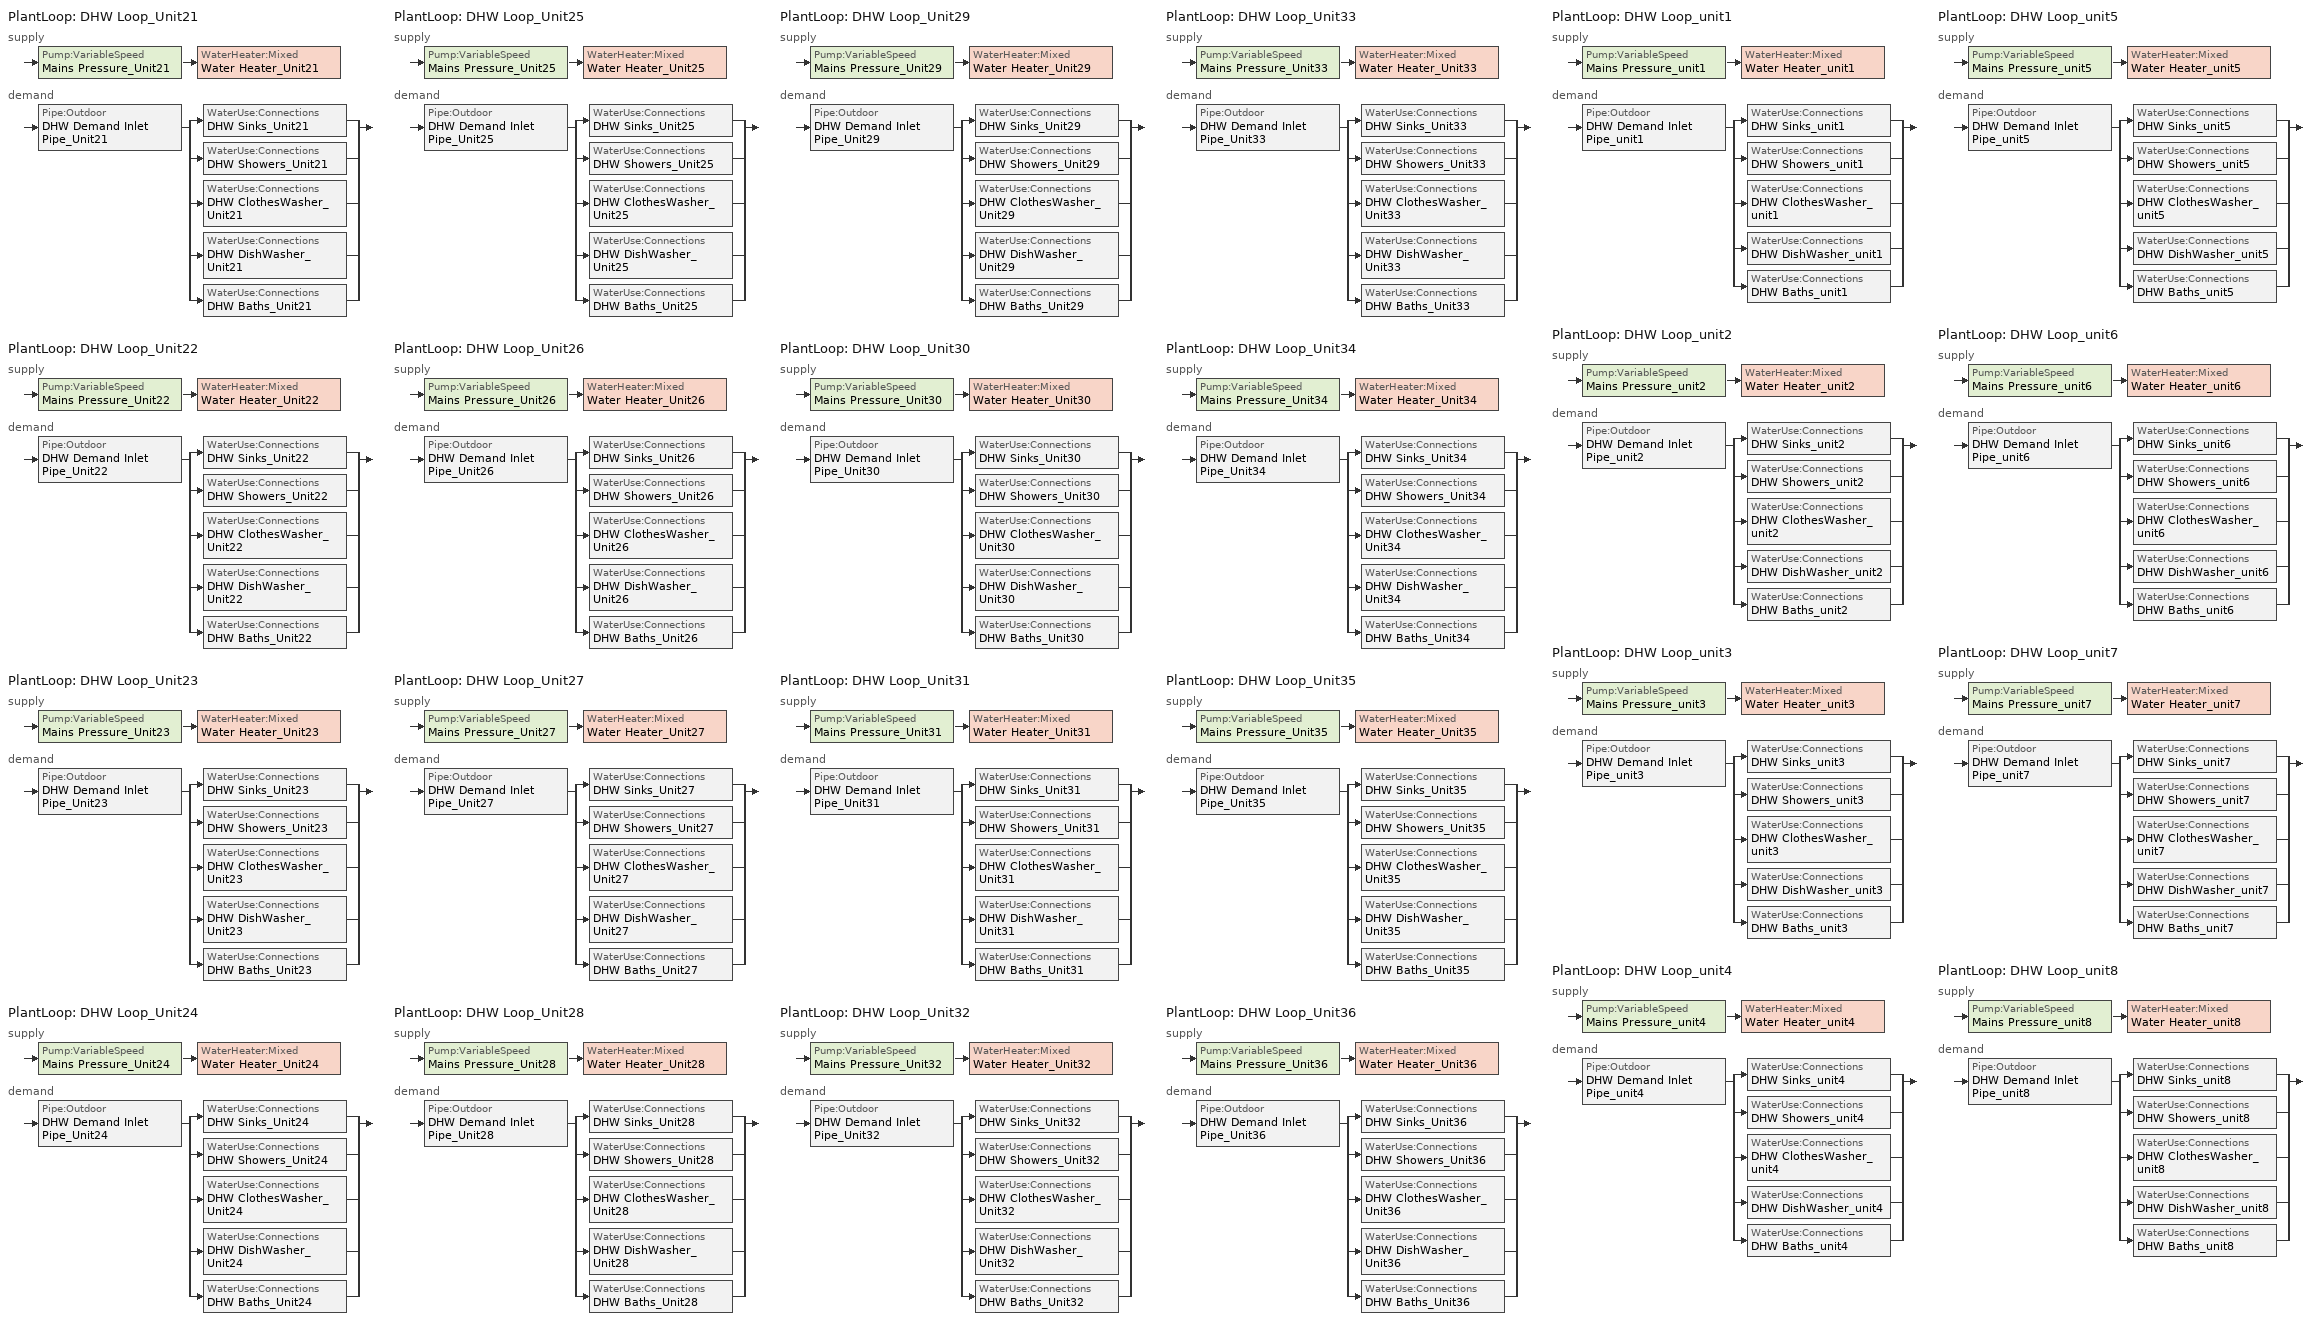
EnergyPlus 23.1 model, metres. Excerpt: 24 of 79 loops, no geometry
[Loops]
PlantLoop 'DHW Loop_Unit21'
 supply: Pump:VariableSpeed 'Mains Pressure_Unit21' > WaterHeater:Mixed 'Water Heater_Unit21'
 demand: Pipe:Outdoor 'DHW Demand Inlet Pipe_Unit21' > split
  | WaterUse:Connections 'DHW Sinks_Unit21'
  | WaterUse:Connections 'DHW Showers_Unit21'
  | WaterUse:Connections 'DHW ClothesWasher_Unit21'
  | WaterUse:Connections 'DHW DishWasher_Unit21'
  | WaterUse:Connections 'DHW Baths_Unit21'
PlantLoop 'DHW Loop_Unit22'
 supply: Pump:VariableSpeed 'Mains Pressure_Unit22' > WaterHeater:Mixed 'Water Heater_Unit22'
 demand: Pipe:Outdoor 'DHW Demand Inlet Pipe_Unit22' > split
  | WaterUse:Connections 'DHW Sinks_Unit22'
  | WaterUse:Connections 'DHW Showers_Unit22'
  | WaterUse:Connections 'DHW ClothesWasher_Unit22'
  | WaterUse:Connections 'DHW DishWasher_Unit22'
  | WaterUse:Connections 'DHW Baths_Unit22'
PlantLoop 'DHW Loop_Unit23'
 supply: Pump:VariableSpeed 'Mains Pressure_Unit23' > WaterHeater:Mixed 'Water Heater_Unit23'
 demand: Pipe:Outdoor 'DHW Demand Inlet Pipe_Unit23' > split
  | WaterUse:Connections 'DHW Sinks_Unit23'
  | WaterUse:Connections 'DHW Showers_Unit23'
  | WaterUse:Connections 'DHW ClothesWasher_Unit23'
  | WaterUse:Connections 'DHW DishWasher_Unit23'
  | WaterUse:Connections 'DHW Baths_Unit23'
PlantLoop 'DHW Loop_Unit24'
 supply: Pump:VariableSpeed 'Mains Pressure_Unit24' > WaterHeater:Mixed 'Water Heater_Unit24'
 demand: Pipe:Outdoor 'DHW Demand Inlet Pipe_Unit24' > split
  | WaterUse:Connections 'DHW Sinks_Unit24'
  | WaterUse:Connections 'DHW Showers_Unit24'
  | WaterUse:Connections 'DHW ClothesWasher_Unit24'
  | WaterUse:Connections 'DHW DishWasher_Unit24'
  | WaterUse:Connections 'DHW Baths_Unit24'
PlantLoop 'DHW Loop_Unit25'
 supply: Pump:VariableSpeed 'Mains Pressure_Unit25' > WaterHeater:Mixed 'Water Heater_Unit25'
 demand: Pipe:Outdoor 'DHW Demand Inlet Pipe_Unit25' > split
  | WaterUse:Connections 'DHW Sinks_Unit25'
  | WaterUse:Connections 'DHW Showers_Unit25'
  | WaterUse:Connections 'DHW ClothesWasher_Unit25'
  | WaterUse:Connections 'DHW DishWasher_Unit25'
  | WaterUse:Connections 'DHW Baths_Unit25'
PlantLoop 'DHW Loop_Unit26'
 supply: Pump:VariableSpeed 'Mains Pressure_Unit26' > WaterHeater:Mixed 'Water Heater_Unit26'
 demand: Pipe:Outdoor 'DHW Demand Inlet Pipe_Unit26' > split
  | WaterUse:Connections 'DHW Sinks_Unit26'
  | WaterUse:Connections 'DHW Showers_Unit26'
  | WaterUse:Connections 'DHW ClothesWasher_Unit26'
  | WaterUse:Connections 'DHW DishWasher_Unit26'
  | WaterUse:Connections 'DHW Baths_Unit26'
PlantLoop 'DHW Loop_Unit27'
 supply: Pump:VariableSpeed 'Mains Pressure_Unit27' > WaterHeater:Mixed 'Water Heater_Unit27'
 demand: Pipe:Outdoor 'DHW Demand Inlet Pipe_Unit27' > split
  | WaterUse:Connections 'DHW Sinks_Unit27'
  | WaterUse:Connections 'DHW Showers_Unit27'
  | WaterUse:Connections 'DHW ClothesWasher_Unit27'
  | WaterUse:Connections 'DHW DishWasher_Unit27'
  | WaterUse:Connections 'DHW Baths_Unit27'
PlantLoop 'DHW Loop_Unit28'
 supply: Pump:VariableSpeed 'Mains Pressure_Unit28' > WaterHeater:Mixed 'Water Heater_Unit28'
 demand: Pipe:Outdoor 'DHW Demand Inlet Pipe_Unit28' > split
  | WaterUse:Connections 'DHW Sinks_Unit28'
  | WaterUse:Connections 'DHW Showers_Unit28'
  | WaterUse:Connections 'DHW ClothesWasher_Unit28'
  | WaterUse:Connections 'DHW DishWasher_Unit28'
  | WaterUse:Connections 'DHW Baths_Unit28'
PlantLoop 'DHW Loop_Unit29'
 supply: Pump:VariableSpeed 'Mains Pressure_Unit29' > WaterHeater:Mixed 'Water Heater_Unit29'
 demand: Pipe:Outdoor 'DHW Demand Inlet Pipe_Unit29' > split
  | WaterUse:Connections 'DHW Sinks_Unit29'
  | WaterUse:Connections 'DHW Showers_Unit29'
  | WaterUse:Connections 'DHW ClothesWasher_Unit29'
  | WaterUse:Connections 'DHW DishWasher_Unit29'
  | WaterUse:Connections 'DHW Baths_Unit29'
PlantLoop 'DHW Loop_Unit30'
 supply: Pump:VariableSpeed 'Mains Pressure_Unit30' > WaterHeater:Mixed 'Water Heater_Unit30'
 demand: Pipe:Outdoor 'DHW Demand Inlet Pipe_Unit30' > split
  | WaterUse:Connections 'DHW Sinks_Unit30'
  | WaterUse:Connections 'DHW Showers_Unit30'
  | WaterUse:Connections 'DHW ClothesWasher_Unit30'
  | WaterUse:Connections 'DHW DishWasher_Unit30'
  | WaterUse:Connections 'DHW Baths_Unit30'
PlantLoop 'DHW Loop_Unit31'
 supply: Pump:VariableSpeed 'Mains Pressure_Unit31' > WaterHeater:Mixed 'Water Heater_Unit31'
 demand: Pipe:Outdoor 'DHW Demand Inlet Pipe_Unit31' > split
  | WaterUse:Connections 'DHW Sinks_Unit31'
  | WaterUse:Connections 'DHW Showers_Unit31'
  | WaterUse:Connections 'DHW ClothesWasher_Unit31'
  | WaterUse:Connections 'DHW DishWasher_Unit31'
  | WaterUse:Connections 'DHW Baths_Unit31'
PlantLoop 'DHW Loop_Unit32'
 supply: Pump:VariableSpeed 'Mains Pressure_Unit32' > WaterHeater:Mixed 'Water Heater_Unit32'
 demand: Pipe:Outdoor 'DHW Demand Inlet Pipe_Unit32' > split
  | WaterUse:Connections 'DHW Sinks_Unit32'
  | WaterUse:Connections 'DHW Showers_Unit32'
  | WaterUse:Connections 'DHW ClothesWasher_Unit32'
  | WaterUse:Connections 'DHW DishWasher_Unit32'
  | WaterUse:Connections 'DHW Baths_Unit32'
PlantLoop 'DHW Loop_Unit33'
 supply: Pump:VariableSpeed 'Mains Pressure_Unit33' > WaterHeater:Mixed 'Water Heater_Unit33'
 demand: Pipe:Outdoor 'DHW Demand Inlet Pipe_Unit33' > split
  | WaterUse:Connections 'DHW Sinks_Unit33'
  | WaterUse:Connections 'DHW Showers_Unit33'
  | WaterUse:Connections 'DHW ClothesWasher_Unit33'
  | WaterUse:Connections 'DHW DishWasher_Unit33'
  | WaterUse:Connections 'DHW Baths_Unit33'
PlantLoop 'DHW Loop_Unit34'
 supply: Pump:VariableSpeed 'Mains Pressure_Unit34' > WaterHeater:Mixed 'Water Heater_Unit34'
 demand: Pipe:Outdoor 'DHW Demand Inlet Pipe_Unit34' > split
  | WaterUse:Connections 'DHW Sinks_Unit34'
  | WaterUse:Connections 'DHW Showers_Unit34'
  | WaterUse:Connections 'DHW ClothesWasher_Unit34'
  | WaterUse:Connections 'DHW DishWasher_Unit34'
  | WaterUse:Connections 'DHW Baths_Unit34'
PlantLoop 'DHW Loop_Unit35'
 supply: Pump:VariableSpeed 'Mains Pressure_Unit35' > WaterHeater:Mixed 'Water Heater_Unit35'
 demand: Pipe:Outdoor 'DHW Demand Inlet Pipe_Unit35' > split
  | WaterUse:Connections 'DHW Sinks_Unit35'
  | WaterUse:Connections 'DHW Showers_Unit35'
  | WaterUse:Connections 'DHW ClothesWasher_Unit35'
  | WaterUse:Connections 'DHW DishWasher_Unit35'
  | WaterUse:Connections 'DHW Baths_Unit35'
PlantLoop 'DHW Loop_Unit36'
 supply: Pump:VariableSpeed 'Mains Pressure_Unit36' > WaterHeater:Mixed 'Water Heater_Unit36'
 demand: Pipe:Outdoor 'DHW Demand Inlet Pipe_Unit36' > split
  | WaterUse:Connections 'DHW Sinks_Unit36'
  | WaterUse:Connections 'DHW Showers_Unit36'
  | WaterUse:Connections 'DHW ClothesWasher_Unit36'
  | WaterUse:Connections 'DHW DishWasher_Unit36'
  | WaterUse:Connections 'DHW Baths_Unit36'
PlantLoop 'DHW Loop_unit1'
 supply: Pump:VariableSpeed 'Mains Pressure_unit1' > WaterHeater:Mixed 'Water Heater_unit1'
 demand: Pipe:Outdoor 'DHW Demand Inlet Pipe_unit1' > split
  | WaterUse:Connections 'DHW Sinks_unit1'
  | WaterUse:Connections 'DHW Showers_unit1'
  | WaterUse:Connections 'DHW ClothesWasher_unit1'
  | WaterUse:Connections 'DHW DishWasher_unit1'
  | WaterUse:Connections 'DHW Baths_unit1'
PlantLoop 'DHW Loop_unit2'
 supply: Pump:VariableSpeed 'Mains Pressure_unit2' > WaterHeater:Mixed 'Water Heater_unit2'
 demand: Pipe:Outdoor 'DHW Demand Inlet Pipe_unit2' > split
  | WaterUse:Connections 'DHW Sinks_unit2'
  | WaterUse:Connections 'DHW Showers_unit2'
  | WaterUse:Connections 'DHW ClothesWasher_unit2'
  | WaterUse:Connections 'DHW DishWasher_unit2'
  | WaterUse:Connections 'DHW Baths_unit2'
PlantLoop 'DHW Loop_unit3'
 supply: Pump:VariableSpeed 'Mains Pressure_unit3' > WaterHeater:Mixed 'Water Heater_unit3'
 demand: Pipe:Outdoor 'DHW Demand Inlet Pipe_unit3' > split
  | WaterUse:Connections 'DHW Sinks_unit3'
  | WaterUse:Connections 'DHW Showers_unit3'
  | WaterUse:Connections 'DHW ClothesWasher_unit3'
  | WaterUse:Connections 'DHW DishWasher_unit3'
  | WaterUse:Connections 'DHW Baths_unit3'
PlantLoop 'DHW Loop_unit4'
 supply: Pump:VariableSpeed 'Mains Pressure_unit4' > WaterHeater:Mixed 'Water Heater_unit4'
 demand: Pipe:Outdoor 'DHW Demand Inlet Pipe_unit4' > split
  | WaterUse:Connections 'DHW Sinks_unit4'
  | WaterUse:Connections 'DHW Showers_unit4'
  | WaterUse:Connections 'DHW ClothesWasher_unit4'
  | WaterUse:Connections 'DHW DishWasher_unit4'
  | WaterUse:Connections 'DHW Baths_unit4'
PlantLoop 'DHW Loop_unit5'
 supply: Pump:VariableSpeed 'Mains Pressure_unit5' > WaterHeater:Mixed 'Water Heater_unit5'
 demand: Pipe:Outdoor 'DHW Demand Inlet Pipe_unit5' > split
  | WaterUse:Connections 'DHW Sinks_unit5'
  | WaterUse:Connections 'DHW Showers_unit5'
  | WaterUse:Connections 'DHW ClothesWasher_unit5'
  | WaterUse:Connections 'DHW DishWasher_unit5'
  | WaterUse:Connections 'DHW Baths_unit5'
PlantLoop 'DHW Loop_unit6'
 supply: Pump:VariableSpeed 'Mains Pressure_unit6' > WaterHeater:Mixed 'Water Heater_unit6'
 demand: Pipe:Outdoor 'DHW Demand Inlet Pipe_unit6' > split
  | WaterUse:Connections 'DHW Sinks_unit6'
  | WaterUse:Connections 'DHW Showers_unit6'
  | WaterUse:Connections 'DHW ClothesWasher_unit6'
  | WaterUse:Connections 'DHW DishWasher_unit6'
  | WaterUse:Connections 'DHW Baths_unit6'
PlantLoop 'DHW Loop_unit7'
 supply: Pump:VariableSpeed 'Mains Pressure_unit7' > WaterHeater:Mixed 'Water Heater_unit7'
 demand: Pipe:Outdoor 'DHW Demand Inlet Pipe_unit7' > split
  | WaterUse:Connections 'DHW Sinks_unit7'
  | WaterUse:Connections 'DHW Showers_unit7'
  | WaterUse:Connections 'DHW ClothesWasher_unit7'
  | WaterUse:Connections 'DHW DishWasher_unit7'
  | WaterUse:Connections 'DHW Baths_unit7'
PlantLoop 'DHW Loop_unit8'
 supply: Pump:VariableSpeed 'Mains Pressure_unit8' > WaterHeater:Mixed 'Water Heater_unit8'
 demand: Pipe:Outdoor 'DHW Demand Inlet Pipe_unit8' > split
  | WaterUse:Connections 'DHW Sinks_unit8'
  | WaterUse:Connections 'DHW Showers_unit8'
  | WaterUse:Connections 'DHW ClothesWasher_unit8'
  | WaterUse:Connections 'DHW DishWasher_unit8'
  | WaterUse:Connections 'DHW Baths_unit8'
[Material] Thermal Absorptance=0.9; Solar Absorptance=0.5; Visible Absorptance=0.5
Name | Roughness | Thickness {m} | Conductivity {W/m-K} | Density {kg/m3} | Specific Heat {J/kg-K}
Pipe Insulation | VeryRough | 0.0127033 | 0.0331717 | 91 | 836
Pipe Steel | Smooth | 3.00E-03 | 45.31 | 7833 | 500
[Construction]
Steel Pipe: Pipe Insulation, Pipe Steel
[WindowProperty:FrameAndDivider]
1: Frame Width {m}=0.04; Frame Outside Projection {m}=0; Frame Inside Projection {m}=0; Frame Conductance {W/m2-K}=9.5; Ratio of Frame-Edge Glass Conductance to Center-Of-Glass Conductance=1; Frame Solar Absorptance=0.5; Frame Visible Absorptance=0.5; Frame Thermal Hemispherical Emissivity=0.9; Divider Type=DividedLite; Divider Width {m}=0.02; Number of Horizontal Dividers=1; Number of Vertical Dividers=1; Divider Outside Projection {m}=0; Divider Inside Projection {m}=0; Divider Conductance {W/m2-K}=9.5; Ratio of Divider-Edge Glass Conductance to Center-Of-Glass Conductance=1; Divider Solar Absorptance=0.5; Divider Visible Absorptance=0.5; Divider Thermal Hemispherical Emissivity=0.9; Outside Reveal Solar Absorptance=0.5; Inside Sill Depth {m}=0; Inside Sill Solar Absorptance=0.5; Inside Reveal Depth {m}=0; Inside Reveal Solar Absorptance=0.5; NFRC Product Type for Assembly Calculations=CurtainWall
[Sizing:Plant] Loop Type=Heating; Design Loop Exit Temperature {C}=55; Loop Design Temperature Difference {deltaC}=5.55556
DHW Loop_unit21; DHW Loop_unit22; DHW Loop_unit23; DHW Loop_unit24; DHW Loop_unit25; DHW Loop_unit26; DHW Loop_unit27; DHW Loop_unit28; DHW Loop_unit29; DHW Loop_unit30; DHW Loop_unit31; DHW Loop_unit32; DHW Loop_unit33; DHW Loop_unit34; DHW Loop_unit35; DHW Loop_unit36; DHW Loop_unit1; DHW Loop_unit2; DHW Loop_unit3; DHW Loop_unit4; DHW Loop_unit5; DHW Loop_unit6; DHW Loop_unit7; DHW Loop_unit8
[SetpointManager:Scheduled] Control Variable=Temperature; Schedule=DHWSupplySetpoint
Name | Setpoint Node or NodeList
DHW Loop Setpoint Manager_Unit21 | DHW Supply Outlet Node_Unit21
DHW Loop Setpoint Manager_Unit22 | DHW Supply Outlet Node_Unit22
DHW Loop Setpoint Manager_Unit23 | DHW Supply Outlet Node_Unit23
DHW Loop Setpoint Manager_Unit24 | DHW Supply Outlet Node_Unit24
DHW Loop Setpoint Manager_Unit25 | DHW Supply Outlet Node_Unit25
DHW Loop Setpoint Manager_Unit26 | DHW Supply Outlet Node_Unit26
DHW Loop Setpoint Manager_Unit27 | DHW Supply Outlet Node_Unit27
DHW Loop Setpoint Manager_Unit28 | DHW Supply Outlet Node_Unit28
DHW Loop Setpoint Manager_Unit29 | DHW Supply Outlet Node_Unit29
DHW Loop Setpoint Manager_Unit30 | DHW Supply Outlet Node_Unit30
DHW Loop Setpoint Manager_Unit31 | DHW Supply Outlet Node_Unit31
DHW Loop Setpoint Manager_Unit32 | DHW Supply Outlet Node_Unit32
DHW Loop Setpoint Manager_Unit33 | DHW Supply Outlet Node_Unit33
DHW Loop Setpoint Manager_Unit34 | DHW Supply Outlet Node_Unit34
DHW Loop Setpoint Manager_Unit35 | DHW Supply Outlet Node_Unit35
DHW Loop Setpoint Manager_Unit36 | DHW Supply Outlet Node_Unit36
DHW Loop Setpoint Manager_unit1 | DHW Supply Outlet Node_unit1
DHW Loop Setpoint Manager_unit2 | DHW Supply Outlet Node_unit2
DHW Loop Setpoint Manager_unit3 | DHW Supply Outlet Node_unit3
DHW Loop Setpoint Manager_unit4 | DHW Supply Outlet Node_unit4
DHW Loop Setpoint Manager_unit5 | DHW Supply Outlet Node_unit5
DHW Loop Setpoint Manager_unit6 | DHW Supply Outlet Node_unit6
DHW Loop Setpoint Manager_unit7 | DHW Supply Outlet Node_unit7
DHW Loop Setpoint Manager_unit8 | DHW Supply Outlet Node_unit8
[Pipe:Outdoor] Construction=Steel Pipe; Pipe Inside Diameter {m}=0.01905; Pipe Length {m}=12.192
DHW Demand Inlet Pipe_unit1; DHW Demand Inlet Pipe_unit2; DHW Demand Inlet Pipe_unit3; DHW Demand Inlet Pipe_unit4; DHW Demand Inlet Pipe_unit5; DHW Demand Inlet Pipe_unit6; DHW Demand Inlet Pipe_unit7; DHW Demand Inlet Pipe_unit8; DHW Demand Inlet Pipe_unit21; DHW Demand Inlet Pipe_unit22; DHW Demand Inlet Pipe_unit23; DHW Demand Inlet Pipe_unit24; DHW Demand Inlet Pipe_unit25; DHW Demand Inlet Pipe_unit26; DHW Demand Inlet Pipe_unit27; DHW Demand Inlet Pipe_unit28; DHW Demand Inlet Pipe_unit29; DHW Demand Inlet Pipe_unit30; DHW Demand Inlet Pipe_unit31; DHW Demand Inlet Pipe_unit32; DHW Demand Inlet Pipe_unit33; DHW Demand Inlet Pipe_unit34; DHW Demand Inlet Pipe_unit35; DHW Demand Inlet Pipe_unit36
[Pump:VariableSpeed] Design Maximum Flow Rate {m3/s}=Autosize; Design Pump Head {Pa}=1; Design Power Consumption {W}=Autosize; Motor Efficiency=1; Fraction of Motor Inefficiencies to Fluid Stream=0; Coefficient 1 of the Part Load Performance Curve=0; Coefficient 2 of the Part Load Performance Curve=1; Coefficient 3 of the Part Load Performance Curve=0; Coefficient 4 of the Part Load Performance Curve=0; Design Minimum Flow Rate {m3/s}=Autosize; Pump Control Type=Intermittent
Mains Pressure_Unit21; Mains Pressure_Unit22; Mains Pressure_Unit23; Mains Pressure_Unit24; Mains Pressure_Unit25; Mains Pressure_Unit26; Mains Pressure_Unit27; Mains Pressure_Unit28; Mains Pressure_Unit29; Mains Pressure_Unit30; Mains Pressure_Unit31; Mains Pressure_Unit32; Mains Pressure_Unit33; Mains Pressure_Unit34; Mains Pressure_Unit35; Mains Pressure_Unit36; Mains Pressure_unit1; Mains Pressure_unit2; Mains Pressure_unit3; Mains Pressure_unit4; Mains Pressure_unit5; Mains Pressure_unit6; Mains Pressure_unit7; Mains Pressure_unit8
[WaterHeater:Mixed] Tank Volume {m3}=0.151416; Setpoint Temperature Schedule=dhw_setpt; Deadband Temperature Difference {deltaC}=2; Maximum Temperature Limit {C}=80; Heater Control Type=Modulate; Heater Maximum Capacity {W}=Autosize; Heater Minimum Capacity {W}=0; Heater Ignition Minimum Flow Rate {m3/s}=0; Heater Fuel Type=NaturalGas; Heater Thermal Efficiency=0.8; Ambient Temperature Indicator=Outdoors; Off Cycle Loss Coefficient to Ambient Temperature {W/K}=5.25945; Off Cycle Loss Fraction to Zone=0; On Cycle Loss Coefficient to Ambient Temperature {W/K}=5.25945; On Cycle Loss Fraction to Zone=0; Peak Use Flow Rate {m3/s}=0; Use Side Effectiveness=1; Source Side Effectiveness=1; Use Side Design Flow Rate {m3/s}=Autosize; Source Side Design Flow Rate {m3/s}=Autosize; Indirect Water Heating Recovery Time {hr}=1.5
Water Heater_Unit21; Water Heater_Unit22; Water Heater_Unit23; Water Heater_Unit24; Water Heater_Unit25; Water Heater_Unit26; Water Heater_Unit27; Water Heater_Unit28; Water Heater_Unit29; Water Heater_Unit30; Water Heater_Unit31; Water Heater_Unit32; Water Heater_Unit33; Water Heater_Unit34; Water Heater_Unit35; Water Heater_Unit36; Water Heater_unit1; Water Heater_unit2; Water Heater_unit3; Water Heater_unit4; Water Heater_unit5; Water Heater_unit6; Water Heater_unit7; Water Heater_unit8
[WaterHeater:Sizing] Design Mode=ResidentialHUD-FHAMinimum; Number of Bathrooms=1; Number of Units=1; Storage Capacity per Unit {m3}=0.189271
Name | Number of Bedrooms
Water Heater_unit1; Water Heater_unit4; Water Heater_unit5; Water Heater_unit8; Water Heater_Unit21; Water Heater_Unit22; Water Heater_Unit23; Water Heater_Unit24; Water Heater_Unit25; Water Heater_Unit26; Water Heater_Unit27; Water Heater_Unit28; Water Heater_Unit29; Water Heater_Unit30; Water Heater_Unit31; Water Heater_Unit32; Water Heater_Unit33; Water Heater_Unit34; Water Heater_Unit35; Water Heater_Unit36 | 2
Water Heater_unit2; Water Heater_unit3; Water Heater_unit6; Water Heater_unit7 | 1
[PlantLoop] Fluid Type=Water; Maximum Loop Temperature {C}=100; Minimum Loop Temperature {C}=0; Maximum Loop Flow Rate {m3/s}=Autosize; Minimum Loop Flow Rate {m3/s}=0; Plant Loop Volume {m3}=Autocalculate; Load Distribution Scheme=Optimal
Name | Plant Equipment Operation Scheme
DHW Loop_Unit21 | DHW Loop Operation_Unit21
DHW Loop_Unit22 | DHW Loop Operation_Unit22
DHW Loop_Unit23 | DHW Loop Operation_Unit23
DHW Loop_Unit24 | DHW Loop Operation_Unit24
DHW Loop_Unit25 | DHW Loop Operation_Unit25
DHW Loop_Unit26 | DHW Loop Operation_Unit26
DHW Loop_Unit27 | DHW Loop Operation_Unit27
DHW Loop_Unit28 | DHW Loop Operation_Unit28
DHW Loop_Unit29 | DHW Loop Operation_Unit29
DHW Loop_Unit30 | DHW Loop Operation_Unit30
DHW Loop_Unit31 | DHW Loop Operation_Unit31
DHW Loop_Unit32 | DHW Loop Operation_Unit32
DHW Loop_Unit33 | DHW Loop Operation_Unit33
DHW Loop_Unit34 | DHW Loop Operation_Unit34
DHW Loop_Unit35 | DHW Loop Operation_Unit35
DHW Loop_Unit36 | DHW Loop Operation_Unit36
DHW Loop_unit1 | DHW Loop Operation_unit1
DHW Loop_unit2 | DHW Loop Operation_unit2
DHW Loop_unit3 | DHW Loop Operation_unit3
DHW Loop_unit4 | DHW Loop Operation_unit4
DHW Loop_unit5 | DHW Loop Operation_unit5
DHW Loop_unit6 | DHW Loop Operation_unit6
DHW Loop_unit7 | DHW Loop Operation_unit7
DHW Loop_unit8 | DHW Loop Operation_unit8
[PlantEquipmentList]
DHW Plant Equipment_Unit21: Water Heater_Unit21
DHW Plant Equipment_Unit22: Water Heater_Unit22
DHW Plant Equipment_Unit23: Water Heater_Unit23
DHW Plant Equipment_Unit24: Water Heater_Unit24
DHW Plant Equipment_Unit25: Water Heater_Unit25
DHW Plant Equipment_Unit26: Water Heater_Unit26
DHW Plant Equipment_Unit27: Water Heater_Unit27
DHW Plant Equipment_Unit28: Water Heater_Unit28
DHW Plant Equipment_Unit29: Water Heater_Unit29
DHW Plant Equipment_Unit30: Water Heater_Unit30
DHW Plant Equipment_Unit31: Water Heater_Unit31
DHW Plant Equipment_Unit32: Water Heater_Unit32
DHW Plant Equipment_Unit33: Water Heater_Unit33
DHW Plant Equipment_Unit34: Water Heater_Unit34
DHW Plant Equipment_Unit35: Water Heater_Unit35
DHW Plant Equipment_Unit36: Water Heater_Unit36
DHW Plant Equipment_unit1: Water Heater_unit1
DHW Plant Equipment_unit2: Water Heater_unit2
DHW Plant Equipment_unit3: Water Heater_unit3
DHW Plant Equipment_unit4: Water Heater_unit4
DHW Plant Equipment_unit5: Water Heater_unit5
DHW Plant Equipment_unit6: Water Heater_unit6
DHW Plant Equipment_unit7: Water Heater_unit7
DHW Plant Equipment_unit8: Water Heater_unit8
[PlantEquipmentOperation:HeatingLoad] Load Range 1 Lower Limit {W}=0; Load Range 1 Upper Limit {W}=1e+15
Name | Range 1 Equipment List
DHW Control Scheme_Unit21 | DHW Plant Equipment_Unit21
DHW Control Scheme_Unit22 | DHW Plant Equipment_Unit22
DHW Control Scheme_Unit23 | DHW Plant Equipment_Unit23
DHW Control Scheme_Unit24 | DHW Plant Equipment_Unit24
DHW Control Scheme_Unit25 | DHW Plant Equipment_Unit25
DHW Control Scheme_Unit26 | DHW Plant Equipment_Unit26
DHW Control Scheme_Unit27 | DHW Plant Equipment_Unit27
DHW Control Scheme_Unit28 | DHW Plant Equipment_Unit28
DHW Control Scheme_Unit29 | DHW Plant Equipment_Unit29
DHW Control Scheme_Unit30 | DHW Plant Equipment_Unit30
DHW Control Scheme_Unit31 | DHW Plant Equipment_Unit31
DHW Control Scheme_Unit32 | DHW Plant Equipment_Unit32
DHW Control Scheme_Unit33 | DHW Plant Equipment_Unit33
DHW Control Scheme_Unit34 | DHW Plant Equipment_Unit34
DHW Control Scheme_Unit35 | DHW Plant Equipment_Unit35
DHW Control Scheme_Unit36 | DHW Plant Equipment_Unit36
DHW Control Scheme_unit1 | DHW Plant Equipment_unit1
DHW Control Scheme_unit2 | DHW Plant Equipment_unit2
DHW Control Scheme_unit3 | DHW Plant Equipment_unit3
DHW Control Scheme_unit4 | DHW Plant Equipment_unit4
DHW Control Scheme_unit5 | DHW Plant Equipment_unit5
DHW Control Scheme_unit6 | DHW Plant Equipment_unit6
DHW Control Scheme_unit7 | DHW Plant Equipment_unit7
DHW Control Scheme_unit8 | DHW Plant Equipment_unit8
[PlantEquipmentOperationSchemes] Control Scheme 1 Schedule=always_avail
Name | Control Scheme 1
DHW Loop Operation_Unit21 | DHW Control Scheme_Unit21
DHW Loop Operation_Unit22 | DHW Control Scheme_Unit22
DHW Loop Operation_Unit23 | DHW Control Scheme_Unit23
DHW Loop Operation_Unit24 | DHW Control Scheme_Unit24
DHW Loop Operation_Unit25 | DHW Control Scheme_Unit25
DHW Loop Operation_Unit26 | DHW Control Scheme_Unit26
DHW Loop Operation_Unit27 | DHW Control Scheme_Unit27
DHW Loop Operation_Unit28 | DHW Control Scheme_Unit28
DHW Loop Operation_Unit29 | DHW Control Scheme_Unit29
DHW Loop Operation_Unit30 | DHW Control Scheme_Unit30
DHW Loop Operation_Unit31 | DHW Control Scheme_Unit31
DHW Loop Operation_Unit32 | DHW Control Scheme_Unit32
DHW Loop Operation_Unit33 | DHW Control Scheme_Unit33
DHW Loop Operation_Unit34 | DHW Control Scheme_Unit34
DHW Loop Operation_Unit35 | DHW Control Scheme_Unit35
DHW Loop Operation_Unit36 | DHW Control Scheme_Unit36
DHW Loop Operation_unit1 | DHW Control Scheme_unit1
DHW Loop Operation_unit2 | DHW Control Scheme_unit2
DHW Loop Operation_unit3 | DHW Control Scheme_unit3
DHW Loop Operation_unit4 | DHW Control Scheme_unit4
DHW Loop Operation_unit5 | DHW Control Scheme_unit5
DHW Loop Operation_unit6 | DHW Control Scheme_unit6
DHW Loop Operation_unit7 | DHW Control Scheme_unit7
DHW Loop Operation_unit8 | DHW Control Scheme_unit8
[WaterUse:Equipment]
Name | Peak Flow Rate {m3/s} | Flow Rate Fraction Schedule | Target Temperature Schedule
Baths_Unit21; Baths_Unit22; Baths_Unit23; Baths_Unit24; Baths_Unit25; Baths_Unit26; Baths_Unit27; Baths_Unit28; Baths_Unit29; Baths_Unit30; Baths_Unit31; Baths_Unit32; Baths_Unit33; Baths_Unit34; Baths_Unit35; Baths_Unit36; Baths_unit1; Baths_unit4; Baths_unit5; Baths_unit8 | 3.79661e-06 | dhw_2BR_bathtub_sch | SSBWaterTempSchedule
Baths_unit2; Baths_unit3; Baths_unit6; Baths_unit7 | 3.79661e-06 | dhw_1BR_bathtub_sch | SSBWaterTempSchedule
Clothes Washer_Unit21; Clothes Washer_Unit22; Clothes Washer_Unit23; Clothes Washer_Unit24; Clothes Washer_Unit25; Clothes Washer_Unit26; Clothes Washer_Unit27; Clothes Washer_Unit28; Clothes Washer_Unit29; Clothes Washer_Unit30; Clothes Washer_Unit31; Clothes Washer_Unit32; Clothes Washer_Unit33; Clothes Washer_Unit34; Clothes Washer_Unit35; Clothes Washer_Unit36; Clothes Washer_unit1; Clothes Washer_unit4; Clothes Washer_unit5; Clothes Washer_unit8 | 5.43422e-07 | dhw_2BR_washer_sch | CWWaterTempSchedule
Clothes Washer_unit2; Clothes Washer_unit3; Clothes Washer_unit6; Clothes Washer_unit7 | 5.43422e-07 | dhw_1BR_washer_sch | CWWaterTempSchedule
Dishwasher_Unit21; Dishwasher_Unit22; Dishwasher_Unit23; Dishwasher_Unit24; Dishwasher_Unit25; Dishwasher_Unit26; Dishwasher_Unit27; Dishwasher_Unit28; Dishwasher_Unit29; Dishwasher_Unit30; Dishwasher_Unit31; Dishwasher_Unit32; Dishwasher_Unit33; Dishwasher_Unit34; Dishwasher_Unit35; Dishwasher_Unit36; Dishwasher_unit1; Dishwasher_unit4; Dishwasher_unit5; Dishwasher_unit8 | 3.38797e-07 | dhw_2BR_dishwasher_sch | DWWaterTempSchedule
Dishwasher_unit2; Dishwasher_unit3; Dishwasher_unit6; Dishwasher_unit7 | 3.38797e-07 | dhw_1BR_dishwasher_sch | DWWaterTempSchedule
Showers_Unit21; Showers_Unit22; Showers_Unit23; Showers_Unit24; Showers_Unit25; Showers_Unit26; Showers_Unit27; Showers_Unit28; Showers_Unit29; Showers_Unit30; Showers_Unit31; Showers_Unit32; Showers_Unit33; Showers_Unit34; Showers_Unit35; Showers_Unit36; Showers_unit1; Showers_unit4; Showers_unit5; Showers_unit8 | 3.79661e-06 | dhw_2BR_shower_sch | SSBWaterTempSchedule
Showers_unit2; Showers_unit3; Showers_unit6; Showers_unit7 | 3.79661e-06 | dhw_1BR_shower_sch | SSBWaterTempSchedule
Sinks_Unit21; Sinks_Unit22; Sinks_Unit23; Sinks_Unit24; Sinks_Unit25; Sinks_Unit26; Sinks_Unit27; Sinks_Unit28; Sinks_Unit29; Sinks_Unit30; Sinks_Unit31; Sinks_Unit32; Sinks_Unit33; Sinks_Unit34; Sinks_Unit35; Sinks_Unit36; Sinks_unit1; Sinks_unit4; Sinks_unit5; Sinks_unit8 | 2.27238e-06 | dhw_2BR_sink_sch | SSBWaterTempSchedule
Sinks_unit2; Sinks_unit3; Sinks_unit6; Sinks_unit7 | 2.27238e-06 | dhw_1BR_sink_sch | SSBWaterTempSchedule
[WaterUse:Connections] Drain Water Heat Exchanger Type=None
Name | Water Use Equipment 1
DHW Baths_Unit21 | Baths_Unit21
DHW Baths_Unit22 | Baths_Unit22
DHW Baths_Unit23 | Baths_Unit23
DHW Baths_Unit24 | Baths_Unit24
DHW Baths_Unit25 | Baths_Unit25
DHW Baths_Unit26 | Baths_Unit26
DHW Baths_Unit27 | Baths_Unit27
DHW Baths_Unit28 | Baths_Unit28
DHW Baths_Unit29 | Baths_Unit29
DHW Baths_Unit30 | Baths_Unit30
DHW Baths_Unit31 | Baths_Unit31
DHW Baths_Unit32 | Baths_Unit32
DHW Baths_Unit33 | Baths_Unit33
DHW Baths_Unit34 | Baths_Unit34
DHW Baths_Unit35 | Baths_Unit35
DHW Baths_Unit36 | Baths_Unit36
DHW Baths_unit1 | Baths_unit1
DHW Baths_unit2 | Baths_unit2
DHW Baths_unit3 | Baths_unit3
DHW Baths_unit4 | Baths_unit4
DHW Baths_unit5 | Baths_unit5
DHW Baths_unit6 | Baths_unit6
DHW Baths_unit7 | Baths_unit7
DHW Baths_unit8 | Baths_unit8
DHW ClothesWasher_Unit21 | Clothes Washer_Unit21
DHW ClothesWasher_Unit22 | Clothes Washer_Unit22
DHW ClothesWasher_Unit23 | Clothes Washer_Unit23
DHW ClothesWasher_Unit24 | Clothes Washer_Unit24
DHW ClothesWasher_Unit25 | Clothes Washer_Unit25
DHW ClothesWasher_Unit26 | Clothes Washer_Unit26
DHW ClothesWasher_Unit27 | Clothes Washer_Unit27
DHW ClothesWasher_Unit28 | Clothes Washer_Unit28
DHW ClothesWasher_Unit29 | Clothes Washer_Unit29
DHW ClothesWasher_Unit30 | Clothes Washer_Unit30
DHW ClothesWasher_Unit31 | Clothes Washer_Unit31
DHW ClothesWasher_Unit32 | Clothes Washer_Unit32
DHW ClothesWasher_Unit33 | Clothes Washer_Unit33
DHW ClothesWasher_Unit34 | Clothes Washer_Unit34
DHW ClothesWasher_Unit35 | Clothes Washer_Unit35
DHW ClothesWasher_Unit36 | Clothes Washer_Unit36
DHW ClothesWasher_unit1 | Clothes Washer_unit1
DHW ClothesWasher_unit2 | Clothes Washer_unit2
DHW ClothesWasher_unit3 | Clothes Washer_unit3
DHW ClothesWasher_unit4 | Clothes Washer_unit4
DHW ClothesWasher_unit5 | Clothes Washer_unit5
DHW ClothesWasher_unit6 | Clothes Washer_unit6
DHW ClothesWasher_unit7 | Clothes Washer_unit7
DHW ClothesWasher_unit8 | Clothes Washer_unit8
DHW DishWasher_Unit21 | Dishwasher_Unit21
DHW DishWasher_Unit22 | Dishwasher_Unit22
DHW DishWasher_Unit23 | Dishwasher_Unit23
DHW DishWasher_Unit24 | Dishwasher_Unit24
DHW DishWasher_Unit25 | Dishwasher_Unit25
DHW DishWasher_Unit26 | Dishwasher_Unit26
DHW DishWasher_Unit27 | Dishwasher_Unit27
DHW DishWasher_Unit28 | Dishwasher_Unit28
DHW DishWasher_Unit29 | Dishwasher_Unit29
DHW DishWasher_Unit30 | Dishwasher_Unit30
DHW DishWasher_Unit31 | Dishwasher_Unit31
DHW DishWasher_Unit32 | Dishwasher_Unit32
DHW DishWasher_Unit33 | Dishwasher_Unit33
DHW DishWasher_Unit34 | Dishwasher_Unit34
DHW DishWasher_Unit35 | Dishwasher_Unit35
DHW DishWasher_Unit36 | Dishwasher_Unit36
DHW DishWasher_unit1 | Dishwasher_unit1
DHW DishWasher_unit2 | Dishwasher_unit2
DHW DishWasher_unit3 | Dishwasher_unit3
DHW DishWasher_unit4 | Dishwasher_unit4
DHW DishWasher_unit5 | Dishwasher_unit5
DHW DishWasher_unit6 | Dishwasher_unit6
DHW DishWasher_unit7 | Dishwasher_unit7
DHW DishWasher_unit8 | Dishwasher_unit8
DHW Showers_Unit21 | Showers_Unit21
DHW Showers_Unit22 | Showers_Unit22
DHW Showers_Unit23 | Showers_Unit23
DHW Showers_Unit24 | Showers_Unit24
DHW Showers_Unit25 | Showers_Unit25
DHW Showers_Unit26 | Showers_Unit26
DHW Showers_Unit27 | Showers_Unit27
DHW Showers_Unit28 | Showers_Unit28
DHW Showers_Unit29 | Showers_Unit29
DHW Showers_Unit30 | Showers_Unit30
DHW Showers_Unit31 | Showers_Unit31
DHW Showers_Unit32 | Showers_Unit32
DHW Showers_Unit33 | Showers_Unit33
DHW Showers_Unit34 | Showers_Unit34
DHW Showers_Unit35 | Showers_Unit35
DHW Showers_Unit36 | Showers_Unit36
DHW Showers_unit1 | Showers_unit1
DHW Showers_unit2 | Showers_unit2
DHW Showers_unit3 | Showers_unit3
DHW Showers_unit4 | Showers_unit4
DHW Showers_unit5 | Showers_unit5
DHW Showers_unit6 | Showers_unit6
DHW Showers_unit7 | Showers_unit7
DHW Showers_unit8 | Showers_unit8
DHW Sinks_Unit21 | Sinks_Unit21
DHW Sinks_Unit22 | Sinks_Unit22
DHW Sinks_Unit23 | Sinks_Unit23
DHW Sinks_Unit24 | Sinks_Unit24
DHW Sinks_Unit25 | Sinks_Unit25
DHW Sinks_Unit26 | Sinks_Unit26
DHW Sinks_Unit27 | Sinks_Unit27
DHW Sinks_Unit28 | Sinks_Unit28
DHW Sinks_Unit29 | Sinks_Unit29
DHW Sinks_Unit30 | Sinks_Unit30
DHW Sinks_Unit31 | Sinks_Unit31
DHW Sinks_Unit32 | Sinks_Unit32
DHW Sinks_Unit33 | Sinks_Unit33
DHW Sinks_Unit34 | Sinks_Unit34
DHW Sinks_Unit35 | Sinks_Unit35
DHW Sinks_Unit36 | Sinks_Unit36
DHW Sinks_unit1 | Sinks_unit1
DHW Sinks_unit2 | Sinks_unit2
DHW Sinks_unit3 | Sinks_unit3
DHW Sinks_unit4 | Sinks_unit4
DHW Sinks_unit5 | Sinks_unit5
DHW Sinks_unit6 | Sinks_unit6
DHW Sinks_unit7 | Sinks_unit7
DHW Sinks_unit8 | Sinks_unit8
[Schedule:Compact]
always_avail: Through: 12/31, For: AllDays, Until: 24:00, 1
dhw_1BR_bathtub_sch; dhw_2BR_bathtub_sch: Through: 12/31, For: SummerDesignDay WinterDesignDay, Until: 24:00, 1, For: Weekdays Weekends Holidays, Until: 07:00, 0, Until: 08:00, 0.31, Until: 09:00, 0.21, Until: 10:00, 0.33, Until: 11:00, 0.13, Until: 12:00, 0.04, Until: 13:00, 0.12, Until: 14:00, 0.2, Until: 15:00, 0.28, Until: 16:00, 0, Until: 17:00, 0.12, Until: 18:00, 0.3, Until: 19:00, 0.61, Until: 20:00, 1, Until: 21:00, 0.03, Until: 22:00, 0.71, Until: 23:00, 0.06, Until: 24:00, 0, For: AllOtherDays, Until: 24:00, 0
dhw_1BR_dishwasher_sch; dhw_2BR_dishwasher_sch: Through: 12/31, For: SummerDesignDay WinterDesignDay, Until: 24:00, 1, For: Weekdays Weekends Holidays, Until: 01:00, 0, Until: 02:00, 0.14, Until: 03:00, 0.33, Until: 04:00, 0.09, Until: 05:00, 0, Until: 06:00, 0.06, Until: 07:00, 0.02, Until: 08:00, 0.39, Until: 09:00, 0.74, Until: 10:00, 0.87, Until: 11:00, 0.62, Until: 12:00, 0.73, Until: 13:00, 0.58, Until: 14:00, 0.31, Until: 15:00, 0.12, Until: 16:00, 0.4, Until: 17:00, 0.13, Until: 18:00, 0.38, Until: 19:00, 0.46, Until: 20:00, 0.94, Until: 21:00, 1, Until: 22:00, 0.52, Until: 23:00, 0.37, Until: 24:00, 0.03, For: AllOtherDays, Until: 24:00, 0
dhw_1BR_shower_sch; dhw_2BR_shower_sch: Through: 12/31, For: SummerDesignDay WinterDesignDay, Until: 24:00, 1, For: Weekdays Weekends Holidays, Until: 01:00, 0.03, Until: 02:00, 0.04, Until: 03:00, 0.05, Until: 04:00, 0, Until: 05:00, 0.08, Until: 06:00, 0.31, Until: 07:00, 0.77, Until: 08:00, 0.94, Until: 09:00, 1, Until: 10:00, 0.67, Until: 11:00, 0.46, Until: 12:00, 0.39, Until: 13:00, 0.34, Until: 14:00, 0.22, Until: 15:00, 0.35, Until: 16:00, 0.26, Until: 17:00, 0.42, Until: 18:00, 0.24, Until: 19:00, 0.56, Until: 20:00, 0.38, Until: 21:00, 0.36, Until: 22:00, 0.33, Until: 23:00, 0.41, Until: 24:00, 0.06, For: AllOtherDays, Until: 24:00, 0
dhw_1BR_sink_sch; dhw_2BR_sink_sch: Through: 12/31, For: SummerDesignDay WinterDesignDay, Until: 24:00, 1, For: Weekdays Weekends Holidays, Until: 01:00, 0.07, Until: 02:00, 0.04, Until: 03:00, 0.06, Until: 04:00, 0.03, Until: 05:00, 0.09, Until: 06:00, 0.25, Until: 07:00, 0.46, Until: 08:00, 0.99, Until: 09:00, 0.85, Until: 10:00, 1, Until: 11:00, 0.84, Until: 12:00, 0.61, Until: 13:00, 0.6, Until: 14:00, 0.51, Until: 15:00, 0.5, Until: 16:00, 0.46, Until: 17:00, 0.47, Until: 18:00, 0.68, Until: 19:00, 0.77, Until: 20:00, 0.81, Until: 21:00, 0.72, Until: 22:00, 0.58, Until: 23:00, 0.38, Until: 24:00, 0.33, For: AllOtherDays, Until: 24:00, 0
dhw_1BR_washer_sch; dhw_2BR_washer_sch: Through: 12/31, For: SummerDesignDay WinterDesignDay, Until: 24:00, 1, For: Weekdays Weekends Holidays, Until: 02:00, 0, Until: 03:00, 0.02, Until: 04:00, 0.1, Until: 05:00, 0, Until: 06:00, 0.06, Until: 07:00, 0.17, Until: 08:00, 0.37, Until: 09:00, 0.55, Until: 10:00, 1, Until: 11:00, 0.65, Until: 12:00, 0.91, Until: 13:00, 0.18, Until: 14:00, 0.35, Until: 15:00, 0.18, Until: 16:00, 0.31, Until: 17:00, 0.14, Until: 18:00, 0.43, Until: 19:00, 0.4, Until: 20:00, 0.52, Until: 21:00, 0.33, Until: 22:00, 0.34, Until: 23:00, 0.42, Until: 24:00, 0.16, For: AllOtherDays, Until: 24:00, 0
dhw_setpt: Through: 12/31, For: AllDays, Until 24:00, 55
[Schedule:Constant]
Name | Hourly Value
DHWSupplySetpoint | 55
CWWaterTempSchedule; DWWaterTempSchedule | 48.8889
SSBWaterTempSchedule | 40.5556
